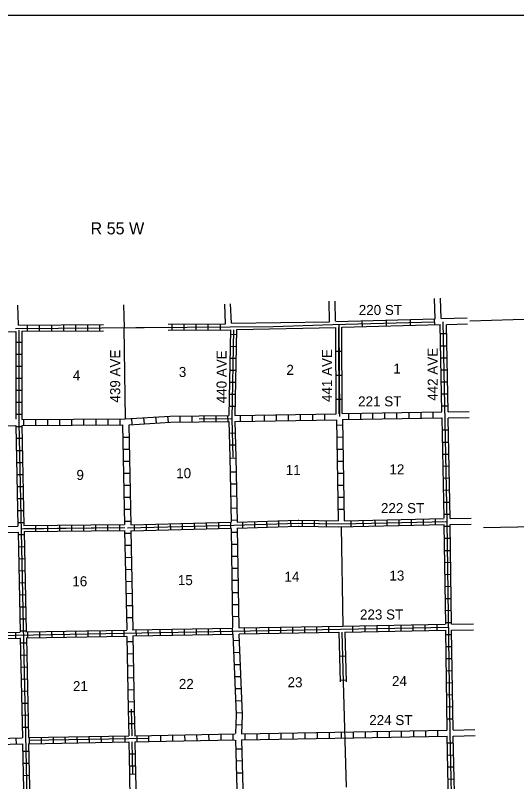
# Model space of a CAD drawing. Extents: x 1826985 to 2172499, y 15894647 to 16271025.
# Drawn here: x 2046535 to 2071508, y 16036205 to 16074403 of the extents above; entities that cross this region are included whole.
import ezdxf

# ---------------------------------------------------------------- set-up
doc = ezdxf.new("R2010")
doc.units = 0
for name, color, linetype in [('L10', 7, 'Continuous'), ('L11', 7, 'Continuous'), ('L13', 7, 'Continuous'), ('L14', 7, 'Continuous'), ('L2', 7, 'Continuous'), ('L23', 7, 'Continuous'), ('L30', 7, 'Continuous'), ('L50', 7, 'Continuous'), ('L51', 7, 'Continuous'), ('L8', 7, 'Continuous'), ('L9', 7, 'Continuous')]:
    doc.layers.add(name, color=color, linetype=linetype)

msp = doc.modelspace()

# ---------------------------------------------------------------- linework, layer by layer
at = {"layer": 'L10'}
for p, q in [((2041571, 16048879), (2046664, 16048943)), ((2041576, 16048578), (2046670, 16048642))]:
    msp.add_line(p, q, dxfattribs=at)
at = {"layer": 'L11'}
for p, q in [((2057303, 16059054), (2062187, 16059133)), ((2041383, 16058509), (2046564, 16058649)), ((2057546, 16058737), (2062498, 16058843))]:
    msp.add_line(p, q, dxfattribs=at)
at = {"layer": 'L13'}
for p, q in [((2052024, 16054286), (2051963, 16058839)), ((2062771, 16048907), (2062855, 16043961)), ((2062869, 16041178), (2063016, 16035923))]:
    msp.add_line(p, q, dxfattribs=at)
at = {"layer": 'L2'}
msp.add_line((2050922, 16058831), (2054155, 16058854), dxfattribs=at)
at = {"layer": 'L23'}
msp.add_line((1927551, 16074403), (2167851, 16074403), dxfattribs=at)
at = {"layer": 'L50'}
for p, q in [((2062187, 16059133), (2062171, 16060152)), ((2062488, 16059154), (2062472, 16060152)), ((2046690, 16058953), (2046654, 16059951)), ((2051970, 16058839), (2051939, 16059967)), ((2057002, 16059033), (2056965, 16060009)), ((2057303, 16059054), (2057261, 16060025))]:
    msp.add_line(p, q, dxfattribs=at)
at = {"layer": 'L51'}
for p, q in [((2067446, 16059275), (2067419, 16060284)), ((2067746, 16059286), (2067720, 16060300)), ((2067746, 16059286), (2069040, 16059328)), ((2068032, 16058996), (2069056, 16059027)), ((2069177, 16059175), (2072519, 16059286)), ((2068095, 16054634), (2069135, 16054650)), ((2068095, 16054333), (2069135, 16054349)), ((2068195, 16049328), (2069235, 16049344)), ((2068195, 16049027), (2069235, 16049043)), ((2069864, 16048879), (2074790, 16048958)), ((2068280, 16044053), (2069357, 16044074)), ((2068269, 16043752), (2069357, 16043779)), ((2068348, 16038778), (2069431, 16038799)), ((2068348, 16038477), (2069436, 16038504))]:
    msp.add_line(p, q, dxfattribs=at)
at = {"layer": 'L8'}
for p, q in [((2046690, 16058953), (2050920, 16058986)), ((2048348, 16058668), (2048348, 16058969)), ((2048945, 16058668), (2048945, 16058969)), ((2049547, 16058679), (2049547, 16058975)), ((2050149, 16058679), (2050149, 16058975)), ((2050745, 16058684), (2050745, 16058985)), ((2054154, 16059011), (2057002, 16059033)), ((2054346, 16058711), (2054346, 16059011)), ((2054948, 16058711), (2054948, 16059011)), ((2055545, 16058716), (2055545, 16059017)), ((2056147, 16058716), (2056147, 16059017)), ((2056749, 16058726), (2056749, 16059027)), ((2046548, 16058800), (2059378, 16058895)), ((2046865, 16058652), (2050923, 16058681)), ((2047145, 16058658), (2047145, 16058959)), ((2047746, 16058658), (2047746, 16058959)), ((2054156, 16058704), (2057246, 16058726)), ((2057246, 16058726), (2057177, 16054459)), ((2057546, 16058737), (2057477, 16054460)), ((2057541, 16058484), (2057243, 16058489)), ((2067715, 16058536), (2068010, 16058536)), ((2046564, 16058119), (2046865, 16058119)), ((2057531, 16057887), (2057233, 16057892)), ((2067731, 16057934), (2068032, 16057934)), ((2046564, 16057517), (2046865, 16057517)), ((2057522, 16057291), (2057223, 16057296)), ((2067736, 16057332), (2068037, 16057332)), ((2046564, 16056921), (2046865, 16056921)), ((2057512, 16056694), (2057214, 16056699)), ((2067752, 16056736), (2068053, 16056736)), ((2046553, 16056319), (2046854, 16056319)), ((2057502, 16056098), (2057204, 16056103)), ((2067762, 16056134), (2068063, 16056134)), ((2046553, 16055717), (2046854, 16055717)), ((2067773, 16055537), (2068069, 16055537)), ((2057493, 16055501), (2057195, 16055506)), ((2046553, 16055120), (2046854, 16055120)), ((2057483, 16054905), (2057185, 16054910)), ((2067789, 16054935), (2068090, 16054935)), ((2046553, 16054518), (2046854, 16054518)), ((2053523, 16054386), (2053549, 16054085)), ((2054119, 16054418), (2054140, 16054117)), ((2054732, 16054434), (2054732, 16054133)), ((2055328, 16054434), (2055328, 16054133)), ((2055688, 16054443), (2057177, 16054459)), ((2055919, 16054447), (2055922, 16054149)), ((2056516, 16054453), (2056519, 16054155)), ((2057112, 16054460), (2057116, 16054162)), ((2057731, 16054471), (2057731, 16054170)), ((2058327, 16054476), (2058327, 16054175)), ((2058929, 16054486), (2058929, 16054186)), ((2059531, 16054492), (2059531, 16054191)), ((2060128, 16054508), (2060128, 16054212)), ((2060730, 16054518), (2060730, 16054217)), ((2061331, 16054529), (2061331, 16054228)), ((2061928, 16054534), (2061928, 16054233)), ((2063132, 16054550), (2063132, 16054249)), ((2063729, 16054566), (2063729, 16054270)), ((2064330, 16054576), (2064330, 16054275)), ((2064927, 16054587), (2064927, 16054286)), ((2065529, 16054592), (2065529, 16054291)), ((2066131, 16054603), (2066131, 16054302)), ((2066727, 16054618), (2066727, 16054318)), ((2067329, 16054629), (2067329, 16054328)), ((2046939, 16054259), (2046939, 16053958)), ((2047541, 16054259), (2047541, 16053958)), ((2048137, 16054270), (2048137, 16053969)), ((2048739, 16054270), (2048739, 16053969)), ((2049336, 16054270), (2049336, 16053969)), ((2049938, 16054275), (2049938, 16053974)), ((2050539, 16054275), (2050539, 16053974)), ((2051136, 16054286), (2051136, 16053985)), ((2051738, 16054286), (2051738, 16053985)), ((2052329, 16054302), (2052345, 16054001)), ((2052921, 16054344), (2052947, 16054043)), ((2055691, 16054143), (2057177, 16054159)), ((2057177, 16054159), (2057217, 16052373)), ((2057477, 16054159), (2057517, 16052380)), ((2046553, 16053916), (2046854, 16053916)), ((2051881, 16053985), (2051981, 16049017)), ((2052182, 16053985), (2052282, 16049001)), ((2062532, 16053980), (2062832, 16053986)), ((2067805, 16053737), (2068106, 16053737)), ((2046569, 16053320), (2046870, 16053320)), ((2051886, 16053383), (2052187, 16053383)), ((2057489, 16053573), (2057191, 16053566)), ((2062543, 16053381), (2062843, 16053386)), ((2057503, 16052976), (2057204, 16052970)), ((2067820, 16053135), (2068121, 16053135)), ((2046590, 16052718), (2046886, 16052718)), ((2051907, 16052786), (2052203, 16052786)), ((2062553, 16052781), (2062853, 16052786)), ((2067831, 16052533), (2068127, 16052533)), ((2046595, 16052116), (2046896, 16052116)), ((2051912, 16052184), (2052213, 16052184)), ((2057516, 16052322), (2057218, 16052315)), ((2062564, 16052181), (2062864, 16052186)), ((2067847, 16051936), (2068148, 16051941)), ((2046611, 16051519), (2046912, 16051519)), ((2051928, 16051582), (2052229, 16051582)), ((2057240, 16051641), (2057541, 16051641)), ((2062574, 16051581), (2062874, 16051586)), ((2067852, 16051334), (2068153, 16051345)), ((2051939, 16050986), (2052240, 16050986)), ((2057245, 16051044), (2057546, 16051049)), ((2062585, 16050981), (2062885, 16050986)), ((2046622, 16050917), (2046923, 16050917)), ((2067863, 16050732), (2068164, 16050743)), ((2046638, 16050321), (2046939, 16050321)), ((2051944, 16050384), (2052245, 16050384)), ((2057261, 16050442), (2057562, 16050453)), ((2062595, 16050381), (2062895, 16050386)), ((2057271, 16049845), (2057572, 16049851)), ((2067878, 16050136), (2068179, 16050141)), ((2046648, 16049719), (2046949, 16049724)), ((2051965, 16049787), (2052261, 16049787)), ((2062606, 16049781), (2062906, 16049786)), ((2067889, 16049534), (2068190, 16049544)), ((2046664, 16049117), (2046965, 16049127)), ((2051970, 16049185), (2052271, 16049185)), ((2053644, 16049043), (2053655, 16048742)), ((2054246, 16049053), (2054256, 16048752)), ((2054848, 16049069), (2054853, 16048768)), ((2055444, 16049085), (2055455, 16048784)), ((2056046, 16049101), (2056057, 16048800)), ((2056648, 16049117), (2056654, 16048816)), ((2057245, 16049127), (2057255, 16048826)), ((2057287, 16049243), (2057578, 16049254)), ((2057847, 16049154), (2057852, 16048853)), ((2058449, 16049169), (2058454, 16048868)), ((2059045, 16049185), (2059056, 16048884)), ((2059647, 16049201), (2059652, 16048900)), ((2060244, 16049228), (2060254, 16048927)), ((2060654, 16049237), (2062616, 16049211)), ((2060830, 16049234), (2060826, 16048935)), ((2061427, 16049226), (2061423, 16048927)), ((2062024, 16049218), (2062020, 16048919)), ((2063248, 16049217), (2063253, 16048916)), ((2063845, 16049233), (2063855, 16048937)), ((2064447, 16049243), (2064452, 16048942)), ((2065048, 16049259), (2065048, 16048958)), ((2065645, 16049275), (2065645, 16048974)), ((2066247, 16049286), (2066247, 16048985)), ((2066844, 16049301), (2066844, 16049000)), ((2067446, 16049312), (2067446, 16049011)), ((2046838, 16048800), (2049072, 16048842)), ((2046965, 16048980), (2051981, 16049017)), ((2046966, 16048830), (2051982, 16048867)), ((2046970, 16048675), (2051980, 16048721)), ((2047563, 16048685), (2047561, 16048983)), ((2048160, 16048689), (2048158, 16048988)), ((2048757, 16048694), (2048754, 16048992)), ((2049353, 16048698), (2049351, 16048996)), ((2049950, 16048702), (2049948, 16049001)), ((2050546, 16048707), (2050544, 16049005)), ((2051143, 16048711), (2051141, 16049010)), ((2051739, 16048716), (2051737, 16049014)), ((2051980, 16048721), (2052081, 16043768)), ((2052282, 16048710), (2052382, 16043779)), ((2052446, 16049011), (2052456, 16048710)), ((2053047, 16049027), (2053053, 16048726)), ((2060650, 16048937), (2062616, 16048911)), ((2067894, 16048937), (2068195, 16048937)), ((2046669, 16048520), (2046970, 16048525)), ((2051986, 16048583), (2052287, 16048583)), ((2057298, 16048641), (2057599, 16048641)), ((2067905, 16048335), (2068206, 16048335)), ((2046690, 16047918), (2046986, 16047929)), ((2051997, 16047987), (2052298, 16047987)), ((2057303, 16048045), (2057604, 16048045)), ((2067910, 16047733), (2068211, 16047733)), ((2046696, 16047316), (2046997, 16047327)), ((2052013, 16047385), (2052314, 16047395)), ((2057314, 16047443), (2057614, 16047443)), ((2067921, 16047137), (2068222, 16047142)), ((2052023, 16046783), (2052319, 16046793)), ((2057319, 16046841), (2057620, 16046841)), ((2046712, 16046720), (2047013, 16046725)), ((2067937, 16046535), (2068238, 16046545)), ((2046727, 16046118), (2047028, 16046128)), ((2052028, 16046186), (2052329, 16046192)), ((2057329, 16046244), (2057630, 16046244)), ((2052044, 16045584), (2052345, 16045595)), ((2057340, 16045642), (2057636, 16045642)), ((2067947, 16045933), (2068248, 16045943)), ((2046738, 16045516), (2047039, 16045526)), ((2067952, 16045336), (2068253, 16045341)), ((2046754, 16044919), (2047055, 16044924)), ((2052055, 16044982), (2052356, 16044993)), ((2057345, 16045040), (2057646, 16045040)), ((2057356, 16044444), (2057657, 16044449)), ((2067963, 16044734), (2068264, 16044745)), ((2046764, 16044317), (2047065, 16044328)), ((2052071, 16044386), (2052372, 16044391)), ((2067974, 16044132), (2068269, 16044143)), ((2020687, 16043029), (2068137, 16043900)), ((2046780, 16043720), (2047081, 16043726)), ((2047065, 16043668), (2052081, 16043757)), ((2048338, 16043683), (2048348, 16043383)), ((2048940, 16043699), (2048945, 16043404)), ((2049536, 16043710), (2049547, 16043409)), ((2050138, 16043720), (2050149, 16043419)), ((2050740, 16043726), (2050745, 16043435)), ((2051337, 16043742), (2051347, 16043441)), ((2051939, 16043752), (2051944, 16043451)), ((2052361, 16043768), (2057361, 16043858)), ((2052541, 16043757), (2052546, 16043462)), ((2053137, 16043779), (2053148, 16043478)), ((2053739, 16043784), (2053744, 16043483)), ((2054336, 16043794), (2054346, 16043493)), ((2054938, 16043810), (2054948, 16043509)), ((2055540, 16043815), (2055545, 16043520)), ((2056136, 16043826), (2056147, 16043525)), ((2056738, 16043842), (2056749, 16043541)), ((2057340, 16043852), (2057345, 16043562)), ((2057662, 16043868), (2062855, 16043961)), ((2057937, 16043858), (2057947, 16043562)), ((2058538, 16043879), (2058544, 16043578)), ((2059140, 16043884), (2059146, 16043583)), ((2059737, 16043895), (2059748, 16043594)), ((2060339, 16043911), (2060339, 16043610)), ((2060936, 16043916), (2060936, 16043620)), ((2061537, 16043926), (2061537, 16043625)), ((2062139, 16043942), (2062139, 16043641)), ((2062855, 16043955), (2067952, 16044053)), ((2062949, 16043661), (2067963, 16043752)), ((2063338, 16043958), (2063338, 16043662)), ((2063940, 16043974), (2063940, 16043678)), ((2064536, 16043984), (2064536, 16043683)), ((2065138, 16043995), (2065138, 16043694)), ((2065740, 16044011), (2065740, 16043710)), ((2066337, 16044016), (2066337, 16043720)), ((2066939, 16044027), (2066939, 16043726)), ((2067535, 16044043), (2067535, 16043742)), ((2036690, 16043478), (2046780, 16043662)), ((2036696, 16043177), (2046764, 16043361)), ((2046537, 16043652), (2046548, 16043351)), ((2047086, 16043367), (2052086, 16043462)), ((2047139, 16043668), (2047145, 16043367)), ((2047736, 16043678), (2047746, 16043377)), ((2052086, 16043441), (2052160, 16039813)), ((2052382, 16043478), (2052452, 16039819)), ((2052387, 16043467), (2057361, 16043562)), ((2057678, 16043567), (2062649, 16043662)), ((2067979, 16043536), (2068280, 16043541)), ((2046791, 16043119), (2047086, 16043124)), ((2052086, 16043187), (2052387, 16043192)), ((2057382, 16043245), (2057678, 16043251)), ((2067989, 16042934), (2068285, 16042944)), ((2052102, 16042585), (2052403, 16042591)), ((2057403, 16042643), (2057704, 16042654)), ((2046807, 16042517), (2047102, 16042527)), ((2067995, 16042337), (2068296, 16042342)), ((2046812, 16041920), (2047113, 16041925)), ((2052113, 16041983), (2052414, 16041994)), ((2057430, 16042041), (2057731, 16042052)), ((2052129, 16041387), (2052430, 16041392)), ((2057456, 16041445), (2057757, 16041450)), ((2068005, 16041735), (2068306, 16041740)), ((2046828, 16041318), (2047129, 16041329)), ((2068010, 16041133), (2068311, 16041144)), ((2046838, 16040716), (2047139, 16040727)), ((2052139, 16040785), (2052440, 16040795)), ((2057477, 16040843), (2057778, 16040853)), ((2057504, 16040241), (2057805, 16040251)), ((2068021, 16040537), (2068322, 16040542)), ((2046854, 16040119), (2047155, 16040125)), ((2052145, 16040183), (2052446, 16040193)), ((2068032, 16039935), (2068327, 16039945)), ((2046865, 16039518), (2047166, 16039528)), ((2052160, 16039813), (2052188, 16038488)), ((2052462, 16039686), (2052164, 16039680)), ((2052310, 16039816), (2052338, 16038490)), ((2052460, 16039819), (2052488, 16038493)), ((2057530, 16039644), (2057820, 16039650)), ((2068037, 16039333), (2068338, 16039343)), ((2046881, 16038916), (2047182, 16038926)), ((2052475, 16039090), (2052177, 16039083)), ((2057519, 16039053), (2057820, 16039042)), ((2057804, 16038581), (2068047, 16038778)), ((2065180, 16038419), (2065180, 16038720)), ((2065777, 16038435), (2065777, 16038736)), ((2066379, 16038440), (2066379, 16038741)), ((2066981, 16038451), (2066981, 16038752)), ((2067578, 16038467), (2067578, 16038768)), ((2036791, 16038192), (2046870, 16038382)), ((2046590, 16038076), (2046580, 16038377)), ((2047198, 16038399), (2052188, 16038488)), ((2053186, 16038356), (2047200, 16038249)), ((2047218, 16038398), (2047224, 16038100)), ((2047815, 16038409), (2047820, 16038111)), ((2048411, 16038420), (2048417, 16038121)), ((2049008, 16038430), (2049013, 16038132)), ((2049604, 16038441), (2049610, 16038143)), ((2050201, 16038452), (2050206, 16038153)), ((2050797, 16038462), (2050803, 16038164)), ((2051394, 16038473), (2051399, 16038175)), ((2051990, 16038484), (2051996, 16038185)), ((2052488, 16038493), (2057488, 16038583)), ((2052587, 16038494), (2052592, 16038196)), ((2053190, 16038192), (2053179, 16038493)), ((2053787, 16038208), (2053781, 16038509)), ((2054388, 16038219), (2054378, 16038520)), ((2054990, 16038224), (2054980, 16038525)), ((2055587, 16038245), (2055582, 16038541)), ((2056189, 16038250), (2056178, 16038551)), ((2056786, 16038261), (2056780, 16038562)), ((2057387, 16038277), (2057382, 16038578)), ((2057804, 16038293), (2068047, 16038477)), ((2057980, 16038296), (2057980, 16038585)), ((2058580, 16038307), (2058580, 16038596)), ((2059180, 16038317), (2059180, 16038608)), ((2059780, 16038328), (2059780, 16038619)), ((2060380, 16038339), (2060380, 16038631)), ((2060980, 16038350), (2060980, 16038642)), ((2061580, 16038382), (2061580, 16038654)), ((2062180, 16038382), (2062180, 16038665)), ((2062780, 16038382), (2062780, 16038683)), ((2063380, 16038382), (2063380, 16038683)), ((2063982, 16038403), (2063982, 16038699)), ((2064579, 16038409), (2064579, 16038710)), ((2036807, 16037902), (2046886, 16038087)), ((2047198, 16038091), (2052186, 16038187)), ((2052186, 16038187), (2052219, 16036596)), ((2052336, 16038190), (2052369, 16036599)), ((2052487, 16038192), (2053197, 16038206)), ((2052487, 16038192), (2052520, 16036596)), ((2053197, 16038206), (2057477, 16038287)), ((2068053, 16038134), (2068354, 16038145)), ((2046907, 16037717), (2047203, 16037728)), ((2052199, 16037590), (2052498, 16037596)), ((2057519, 16037844), (2057820, 16037849)), ((2057541, 16037242), (2057836, 16037252)), ((2068069, 16037532), (2068370, 16037543)), ((2046923, 16037120), (2047224, 16037126)), ((2052212, 16036994), (2052510, 16037000)), ((2068079, 16036936), (2068380, 16036941)), ((2046928, 16036518), (2047229, 16036524)), ((2052219, 16036596), (2052287, 16033250)), ((2052224, 16036587), (2052519, 16036592)), ((2052520, 16036596), (2052588, 16033250)), ((2057546, 16036645), (2057847, 16036650)), ((2068095, 16036334), (2068396, 16036344))]:
    msp.add_line(p, q, dxfattribs=at)
for points in [[(2067789, 16054650), (2067704, 16058985)], [(2068422, 16028060), (2068195, 16038625), (2068047, 16049175), (2067852, 16059133)], [(2068095, 16054634), (2068010, 16058996)], [(2046564, 16058649), (2046553, 16054275)], [(2046712, 16058716), (2046706, 16054112), (2047271, 16027643)], [(2046865, 16058652), (2046854, 16054270)], [(2057396, 16058734), (2057325, 16054311)], [(2046865, 16054259), (2052013, 16054286), (2054241, 16054428), (2055688, 16054444)], [(2057477, 16054460), (2062519, 16054545)], [(2062819, 16054550), (2067778, 16054634)], [(2052203, 16053995), (2054256, 16054127), (2055691, 16054143)], [(2055689, 16054293), (2057324, 16054311)], [(2057324, 16054311), (2057367, 16052376)], [(2057477, 16054159), (2062530, 16054244)], [(2062530, 16054244), (2062616, 16049211)], [(2062829, 16054249), (2067789, 16054333)], [(2062829, 16054249), (2062916, 16049212)], [(2067894, 16049349), (2067794, 16054333)], [(2068195, 16049328), (2068095, 16054328)], [(2036474, 16053726), (2046564, 16053958)], [(2046553, 16053958), (2046664, 16048943)], [(2046854, 16053958), (2046965, 16048980)], [(2046865, 16053958), (2051870, 16053985)], [(2057219, 16052374), (2057287, 16049143)], [(2057517, 16052380), (2057588, 16049132)], [(2052129, 16048853), (2057419, 16048985), (2060619, 16049085), (2062773, 16049059), (2068047, 16049175)], [(2052282, 16049001), (2057271, 16049132)], [(2057588, 16049143), (2060619, 16049233), (2060653, 16049232)], [(2060652, 16049087), (2062618, 16049061)], [(2062916, 16049212), (2067894, 16049328)], [(2046970, 16048675), (2047081, 16043678)], [(2052282, 16048710), (2057287, 16048837)], [(2057287, 16048826), (2057361, 16043868)], [(2057588, 16048842), (2060619, 16048937), (2060650, 16048937)], [(2057588, 16048842), (2057662, 16043879)], [(2062621, 16048903), (2067894, 16049027)], [(2067974, 16044058), (2067894, 16049011)], [(2068269, 16044058), (2068195, 16049016)], [(2046670, 16048642), (2046780, 16043678)], [(2068047, 16038784), (2067974, 16043757)], [(2068348, 16038784), (2068269, 16043757)], [(2046780, 16043367), (2046886, 16038382)], [(2047086, 16043383), (2047198, 16038399)], [(2057372, 16043562), (2057530, 16039544), (2057504, 16038609)], [(2057673, 16043562), (2057831, 16039544), (2057804, 16038581)], [(2068153, 16033525), (2068047, 16038467)], [(2068454, 16033519), (2068348, 16038477)], [(2046896, 16038087), (2047123, 16027643)], [(2047198, 16038091), (2047303, 16033108)], [(2057504, 16038277), (2057630, 16033409)], [(2057804, 16038293), (2057931, 16033409)]]:
    msp.add_lwpolyline(points, dxfattribs=at)
at = {"layer": 'L9'}
for p, q in [((2062646, 16058975), (2062678, 16054402)), ((2063802, 16059175), (2063813, 16058874)), ((2065006, 16059212), (2065012, 16058911)), ((2066205, 16059244), (2066210, 16058943)), ((2067398, 16059275), (2067414, 16058975)), ((2062519, 16054545), (2062498, 16058843)), ((2062669, 16054547), (2062648, 16058849)), ((2062819, 16054550), (2062798, 16058853)), ((2062505, 16057655), (2062803, 16057656)), ((2062511, 16056462), (2062809, 16056463)), ((2062517, 16055269), (2062815, 16055270)), ((2049072, 16048842), (2051865, 16048868)), ((2062649, 16043662), (2062719, 16041173)), ((2062799, 16043659), (2062869, 16041178)), ((2062949, 16043661), (2063018, 16041182)), ((2062683, 16042462), (2062981, 16042470)), ((2062717, 16041269), (2063015, 16041277))]:
    msp.add_line(p, q, dxfattribs=at)
for points in [[(2059378, 16058895), (2062345, 16058985), (2067403, 16059128)], [(2062498, 16059143), (2067456, 16059275)], [(2062798, 16058853), (2067704, 16058985)]]:
    msp.add_lwpolyline(points, dxfattribs=at)

# ---------------------------------------------------------------- texts
at = {"layer": 'L14'}
for s, p in [('4', (2049399, 16056208)), ('3', (2054679, 16056377)), ('2', (2060038, 16056482)), ('1', (2065365, 16056546)), ('9', (2049579, 16051245)), ('10', (2054547, 16051329)), ('11', (2060006, 16051493)), ('12', (2065170, 16051524)), ('16', (2049373, 16045943)), ('15', (2054631, 16046001)), ('14', (2059938, 16046170)), ('13', (2065170, 16046228)), ('23', (2060096, 16040911)), ('24', (2065297, 16040970)), ('21', (2049404, 16040716)), ('22', (2054679, 16040827))]:
    msp.add_text(s, height=500, rotation=360, dxfattribs=at).set_placement(p)
at = {"layer": 'L30'}
for s, rotation, p in [('220 ST', 360, (2063641, 16059467)), ('439 AVE', 90, (2051758, 16055100)), ('440 AVE', 90, (2057059, 16055066)), ('441 AVE', 90, (2062309, 16055128)), ('442 AVE', 90, (2067577, 16055189)), ('221 ST', 360, (2063611, 16054912)), ('222 ST', 360, (2064748, 16049589)), ('223 ST', 360, (2063703, 16044287)), ('224 ST', 360, (2064164, 16039025))]:
    msp.add_text(s, height=500, rotation=rotation, dxfattribs=at).set_placement(p)
at = {"layer": 'L50'}
msp.add_text('R 55 W', height=600, rotation=360, dxfattribs=at).set_placement((2050281, 16063484))

doc.saveas('drawing.dxf')
